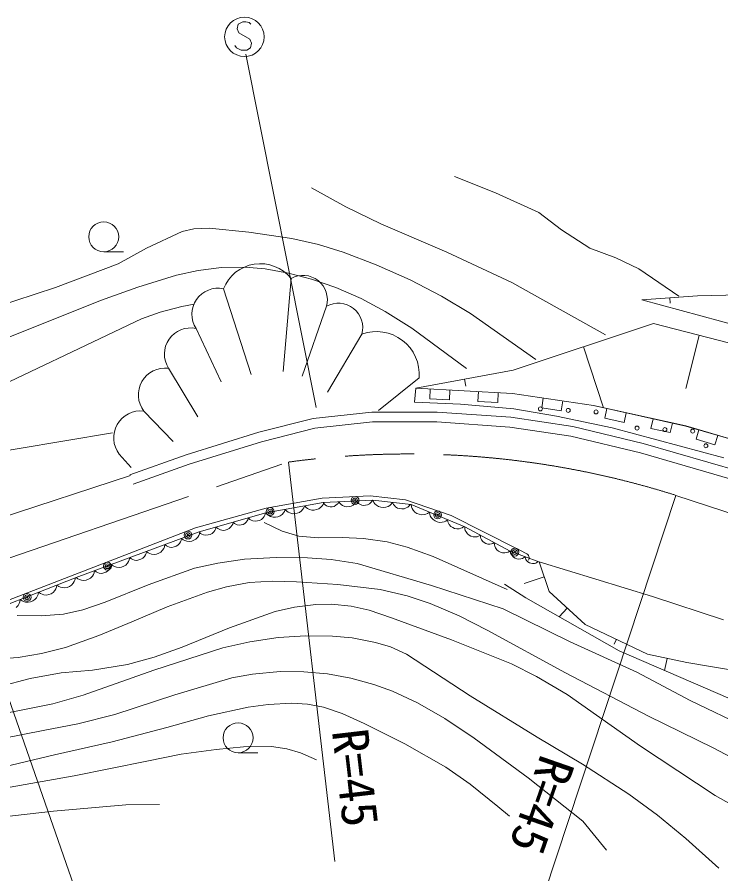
# Model space of a CAD drawing. Units: millimetres, scale not verified. Extents: x 40000 to 680000, y 20000 to 380000.
# Drawn here: x 503660 to 539355, y 273388 to 316864 of the extents above; entities that cross this region are included whole.
import ezdxf
from ezdxf.enums import TextEntityAlignment as Align

# ---------------------------------------------------------------- set-up
doc = ezdxf.new("R2010")
doc.units = ezdxf.units.MM
doc.header["$LTSCALE"] = 1000
doc.linetypes.add('CHAIN', pattern=[18.5, 12, -1.5, 3.5, -1.5])
for name, color, linetype, lineweight in [('M-BGD', 7, 'Continuous', 13), ('M-BGD-EXST', 7, 'Continuous', 13), ('M-BMK', 2, 'CHAIN', 13), ('M-STR-HTXT', 7, 'Continuous', 13)]:
    doc.layers.add(name, color=color, linetype=linetype, lineweight=lineweight)
doc.styles.add('ＭＳ ゴシック', font='')
doc.styles.get('ＭＳ ゴシック').set_extended_font_data('MS Gothic')

msp = doc.modelspace()

# ---------------------------------------------------------------- linework, layer by layer
at = {"layer": 'M-BGD'}
for p, q in [((508050, 304956), (509049, 304956)), ((517555, 303602), (517149, 298882)), ((514126, 303080), (515536, 298722)), ((535354, 302512), (538169, 302716)), ((536761, 302614), (536781, 302343)), ((538169, 302716), (541122, 302783)), ((519350, 302189), (518117, 298639)), ((544486, 300034), (535354, 302512)), ((528828, 298944), (535937, 301309)), ((535937, 301309), (545241, 298934)), ((512733, 301063), (514003, 298359)), ((521144, 300776), (519408, 297832)), ((538263, 300716), (537574, 298016)), ((532382, 300127), (533410, 297037)), ((511340, 299047), (512832, 296585)), ((523890, 298034), (528828, 298944)), ((524048, 298555), (521989, 296902)), ((526359, 298489), (526425, 298132)), ((523814, 297333), (523890, 298034)), ((523886, 298036), (528787, 297769)), ((524612, 297996), (524585, 297497)), ((525583, 297443), (525611, 297942)), ((527063, 297863), (527035, 297364)), ((524585, 297497), (525583, 297443)), ((528034, 297310), (528061, 297809)), ((528786, 297769), (532896, 297152)), ((532900, 297150), (528791, 297767)), ((530347, 297535), (530272, 297040)), ((531261, 296892), (531335, 297386)), ((526149, 297228), (523814, 297333)), ((528861, 296986), (526149, 297228)), ((527035, 297364), (528034, 297310)), ((531024, 296607), (528861, 296986)), ((530272, 297040), (531261, 296892)), ((532895, 297152), (537576, 296116)), ((537581, 296114), (532900, 297150)), ((533577, 297001), (533469, 296513)), ((510089, 296869), (511581, 295335)), ((521651, 296826), (518678, 296493)), ((524968, 296824), (521651, 296826)), ((528701, 296557), (524968, 296824)), ((531849, 296091), (528701, 296557)), ((533840, 296022), (531024, 296607)), ((533469, 296513), (534445, 296297)), ((534445, 296297), (534553, 296785)), ((518678, 296493), (515916, 295796)), ((521679, 296326), (518767, 296000)), ((524950, 296324), (521679, 296326)), ((528646, 296060), (524950, 296324)), ((535414, 295231), (531849, 296091)), ((535917, 296483), (535809, 295995)), ((536786, 295779), (536894, 296267)), ((537575, 296116), (542145, 294773)), ((542151, 294770), (537581, 296114)), ((515916, 295796), (512229, 294646)), ((518767, 296000), (516052, 295315)), ((531753, 295600), (528646, 296060)), ((539505, 294508), (533840, 296022)), ((535809, 295995), (536786, 295779)), ((538238, 295921), (538097, 295442)), ((539056, 295160), (539197, 295639)), ((516052, 295315), (512388, 294172)), ((535286, 294747), (531753, 295600)), ((540551, 293744), (535414, 295231)), ((538097, 295442), (539056, 295160)), ((508837, 294691), (509442, 294005)), ((512229, 294646), (509374, 293631)), ((540403, 293267), (535286, 294747)), ((512388, 294172), (509541, 293160)), ((500691, 290752), (509405, 293601)), ((516278, 291703), (519182, 292239)), ((519133, 292457), (516297, 291940)), ((521569, 292576), (519133, 292457)), ((519182, 292239), (521709, 292345)), ((519182, 292239), (519233, 292161)), ((519187, 292138), (519228, 292248)), ((519233, 292161), (519283, 292115)), ((519890, 292141), (519936, 292191)), ((519936, 292191), (519981, 292273)), ((519981, 292273), (520039, 292185)), ((520039, 292185), (520095, 292133)), ((520708, 292105), (520778, 292162)), ((520778, 292162), (520830, 292218)), ((520830, 292218), (520880, 292310)), ((520880, 292310), (520931, 292233)), ((520931, 292233), (520981, 292187)), ((520981, 292187), (521047, 292141)), ((521433, 292110), (521527, 292162)), ((521527, 292162), (521588, 292212)), ((523365, 292375), (521569, 292576)), ((521588, 292212), (521634, 292262)), ((521634, 292262), (521679, 292344)), ((521709, 292345), (523645, 292129)), ((521709, 292345), (521757, 292239)), ((521757, 292239), (521810, 292173)), ((521810, 292173), (521883, 292104)), ((522632, 292142), (522702, 292234)), ((522702, 292234), (522746, 292139)), ((525681, 291575), (523365, 292375)), ((516297, 291940), (512703, 290943)), ((517172, 291705), (517221, 291775)), ((517221, 291775), (517261, 291885)), ((517261, 291885), (517338, 291797)), ((517338, 291797), (517408, 291749)), ((517408, 291749), (517498, 291705)), ((517866, 291691), (517981, 291733)), ((517981, 291733), (518088, 291813)), ((518088, 291813), (518156, 291887)), ((518156, 291887), (518204, 291957)), ((518204, 291957), (518244, 292066)), ((518244, 292066), (518322, 291979)), ((518322, 291979), (518391, 291931)), ((518391, 291931), (518481, 291886)), ((518481, 291886), (518610, 291849)), ((518610, 291849), (518731, 291851)), ((518731, 291851), (518849, 291873)), ((518849, 291873), (518964, 291914)), ((518964, 291914), (519071, 291995)), ((519071, 291995), (519139, 292068)), ((519139, 292068), (519187, 292138)), ((519283, 292115), (519349, 292070)), ((519349, 292070), (519447, 292026)), ((519447, 292026), (519544, 292014)), ((519544, 292014), (519639, 292018)), ((519639, 292018), (519735, 292038)), ((519735, 292038), (519829, 292090)), ((519829, 292090), (519890, 292141)), ((520095, 292133), (520169, 292082)), ((520169, 292082), (520279, 292033)), ((520279, 292033), (520388, 292020)), ((520388, 292020), (520496, 292024)), ((520496, 292024), (520603, 292047)), ((520603, 292047), (520708, 292105)), ((521047, 292141), (521145, 292097)), ((521145, 292097), (521242, 292085)), ((521242, 292085), (521337, 292090)), ((521337, 292090), (521433, 292110)), ((521883, 292104), (521996, 292032)), ((521996, 292032), (522113, 291998)), ((522113, 291998), (522232, 291985)), ((522232, 291985), (522353, 291992)), ((522353, 291992), (522479, 292038)), ((522479, 292038), (522566, 292089)), ((522566, 292089), (522632, 292142)), ((522746, 292139), (522794, 292079)), ((522794, 292079), (522859, 292018)), ((522859, 292018), (522961, 291952)), ((522961, 291952), (523066, 291922)), ((523066, 291922), (523173, 291910)), ((523173, 291910), (523283, 291916)), ((523283, 291916), (523396, 291958)), ((523396, 291958), (523473, 292003)), ((523473, 292003), (523533, 292051)), ((523533, 292051), (523597, 292134)), ((523644, 292129), (526364, 290998)), ((523644, 292129), (523661, 292014)), ((523661, 292014), (523694, 291935)), ((523694, 291935), (523745, 291849)), ((523745, 291849), (523832, 291748)), ((523832, 291748), (523935, 291683)), ((524474, 291676), (524568, 291745)), ((524568, 291745), (524585, 291630)), ((512890, 290737), (516278, 291703)), ((515285, 291237), (515333, 291300)), ((515333, 291300), (515366, 291360)), ((515366, 291360), (515390, 291450)), ((515390, 291450), (515467, 291378)), ((515467, 291378), (515533, 291341)), ((515533, 291341), (515617, 291309)), ((515617, 291309), (515736, 291286)), ((515736, 291286), (515845, 291299)), ((515845, 291299), (515949, 291328)), ((515949, 291328), (516048, 291375)), ((516048, 291375), (516137, 291457)), ((516137, 291457), (516191, 291528)), ((516191, 291528), (516228, 291595)), ((516228, 291595), (516255, 291697)), ((516278, 291703), (516355, 291616)), ((516355, 291616), (516425, 291567)), ((516425, 291567), (516515, 291523)), ((516515, 291523), (516644, 291486)), ((516644, 291486), (516765, 291488)), ((516765, 291488), (516883, 291510)), ((516883, 291510), (516998, 291551)), ((516998, 291551), (517105, 291632)), ((517105, 291632), (517172, 291705)), ((517498, 291705), (517627, 291667)), ((517627, 291667), (517748, 291669)), ((517748, 291669), (517866, 291691)), ((523935, 291683), (524046, 291637)), ((524046, 291637), (524165, 291610)), ((524165, 291610), (524298, 291619)), ((524298, 291619), (524395, 291644)), ((524395, 291644), (524474, 291676)), ((524585, 291630), (524617, 291552)), ((524617, 291552), (524668, 291465)), ((524668, 291465), (524755, 291364)), ((524755, 291364), (524859, 291299)), ((524859, 291299), (524969, 291253)), ((525318, 291260), (525397, 291292)), ((525397, 291292), (525491, 291362)), ((525491, 291362), (525506, 291258)), ((528994, 289896), (525681, 291575)), ((512703, 290943), (501680, 286676)), ((513691, 290816), (513728, 290882)), ((513728, 290882), (513756, 290984)), ((513756, 290984), (513832, 290912)), ((513832, 290912), (513899, 290875)), ((513899, 290875), (513983, 290843)), ((514210, 290833), (514314, 290862)), ((514314, 290862), (514413, 290909)), ((514413, 290909), (514502, 290991)), ((514502, 290991), (514557, 291062)), ((514557, 291062), (514594, 291129)), ((514594, 291129), (514621, 291230)), ((514621, 291230), (514689, 291167)), ((514689, 291167), (514748, 291134)), ((514748, 291134), (514823, 291105)), ((514823, 291105), (514928, 291085)), ((514928, 291085), (515025, 291096)), ((515025, 291096), (515117, 291122)), ((515117, 291122), (515205, 291164)), ((515205, 291164), (515285, 291237)), ((524969, 291253), (525088, 291226)), ((525088, 291226), (525222, 291235)), ((525222, 291235), (525318, 291260)), ((525506, 291258), (525535, 291187)), ((525535, 291187), (525581, 291110)), ((525581, 291110), (525660, 291018)), ((525660, 291018), (525753, 290960)), ((525753, 290960), (525852, 290919)), ((525852, 290919), (525959, 290894)), ((525959, 290894), (526079, 290902)), ((526079, 290902), (526167, 290925)), ((526167, 290925), (526237, 290954)), ((526237, 290954), (526321, 291016)), ((526364, 290998), (528676, 289760)), ((526364, 290998), (526369, 290893)), ((526369, 290893), (526391, 290820)), ((506652, 288428), (512891, 290737)), ((512731, 290380), (512823, 290477)), ((512823, 290477), (512877, 290562)), ((512877, 290562), (512912, 290639)), ((512890, 290737), (512967, 290665)), ((512912, 290639), (512934, 290753)), ((512967, 290665), (513034, 290628)), ((513034, 290628), (513118, 290596)), ((513118, 290596), (513236, 290574)), ((513236, 290574), (513345, 290586)), ((513345, 290586), (513449, 290615)), ((513449, 290615), (513548, 290662)), ((513548, 290662), (513637, 290744)), ((513637, 290744), (513691, 290816)), ((513983, 290843), (514102, 290820)), ((514102, 290820), (514210, 290833)), ((526391, 290820), (526429, 290739)), ((526429, 290739), (526499, 290640)), ((526499, 290640), (526586, 290573)), ((526586, 290573), (526681, 290522)), ((526681, 290522), (526785, 290487)), ((526785, 290487), (526905, 290484)), ((526905, 290484), (526994, 290498)), ((526994, 290498), (527067, 290520)), ((527067, 290520), (527157, 290573)), ((527157, 290573), (527162, 290480)), ((527162, 290480), (527181, 290415)), ((511131, 289979), (511153, 290094)), ((511153, 290094), (511235, 290028)), ((511235, 290028), (511304, 289996)), ((511304, 289996), (511390, 289971)), ((511618, 289978), (511719, 290016)), ((511719, 290016), (511814, 290070)), ((511814, 290070), (511896, 290158)), ((511896, 290158), (511945, 290234)), ((511945, 290234), (511977, 290303)), ((511977, 290303), (511996, 290406)), ((511996, 290406), (512087, 290333)), ((512087, 290333), (512164, 290298)), ((512164, 290298), (512260, 290269)), ((512260, 290269), (512394, 290255)), ((512394, 290255), (512513, 290278)), ((512513, 290278), (512626, 290319)), ((512626, 290319), (512731, 290380)), ((527181, 290415), (527215, 290343)), ((527215, 290343), (527277, 290255)), ((527277, 290255), (527354, 290196)), ((527354, 290196), (527439, 290150)), ((527439, 290150), (527531, 290119)), ((527531, 290119), (527638, 290116)), ((527638, 290116), (527717, 290128)), ((527717, 290128), (527782, 290148)), ((527782, 290148), (527862, 290196)), ((527862, 290196), (527867, 290091)), ((527867, 290091), (527890, 290018)), ((527890, 290018), (527927, 289936)), ((510115, 289499), (510164, 289574)), ((510164, 289574), (510196, 289644)), ((510196, 289644), (510215, 289747)), ((510215, 289747), (510306, 289674)), ((510306, 289674), (510383, 289638)), ((510383, 289638), (510479, 289610)), ((510479, 289610), (510612, 289595)), ((510612, 289595), (510732, 289618)), ((510732, 289618), (510844, 289660)), ((510844, 289660), (510950, 289720)), ((510950, 289720), (511041, 289818)), ((511041, 289818), (511096, 289902)), ((511096, 289902), (511131, 289979)), ((511390, 289971), (511510, 289957)), ((511510, 289957), (511618, 289978)), ((527927, 289936), (527997, 289838)), ((527997, 289838), (528084, 289771)), ((528084, 289771), (528179, 289720)), ((528179, 289720), (528283, 289685)), ((528283, 289685), (528403, 289681)), ((528403, 289681), (528492, 289695)), ((528492, 289695), (528565, 289717)), ((528565, 289717), (528655, 289771)), ((528675, 289760), (530127, 289222)), ((528675, 289760), (528693, 289669)), ((528693, 289669), (528721, 289607)), ((528721, 289607), (528764, 289540)), ((529445, 289668), (528999, 289894)), ((529445, 289668), (529517, 289632)), ((529517, 289632), (529557, 289600)), ((529557, 289600), (529597, 289546)), ((509168, 289061), (509260, 289159)), ((509260, 289159), (509314, 289243)), ((509314, 289243), (509350, 289320)), ((509350, 289320), (509371, 289434)), ((509371, 289434), (509453, 289369)), ((509453, 289369), (509523, 289337)), ((509523, 289337), (509609, 289311)), ((509609, 289311), (509729, 289298)), ((509729, 289298), (509836, 289319)), ((509836, 289319), (509938, 289356)), ((509938, 289356), (510033, 289411)), ((510033, 289411), (510115, 289499)), ((528764, 289540), (528837, 289461)), ((528837, 289461), (528922, 289413)), ((528922, 289413), (529012, 289379)), ((529012, 289379), (529107, 289361)), ((529107, 289361), (529214, 289373)), ((529214, 289373), (529291, 289395)), ((529291, 289395), (529352, 289424)), ((529352, 289424), (529425, 289482)), ((529425, 289482), (529440, 289402)), ((529440, 289402), (529465, 289348)), ((529465, 289348), (529503, 289289)), ((529503, 289289), (529567, 289220)), ((529567, 289220), (529641, 289178)), ((529597, 289546), (529619, 289501)), ((529614, 289336), (529600, 289309)), ((529627, 289385), (529614, 289336)), ((529619, 289501), (529628, 289452)), ((529628, 289452), (529627, 289385)), ((529641, 289178), (529720, 289149)), ((529720, 289149), (529803, 289133)), ((529803, 289133), (529897, 289143)), ((529897, 289143), (529964, 289163)), ((529964, 289163), (530018, 289188)), ((530018, 289188), (530081, 289239)), ((530132, 289219), (535894, 287468)), ((530132, 289219), (530643, 287713)), ((507568, 288661), (507590, 288775)), ((507590, 288775), (507672, 288709)), ((507672, 288709), (507741, 288678)), ((508055, 288659), (508156, 288697)), ((508156, 288697), (508251, 288751)), ((508251, 288751), (508334, 288839)), ((508334, 288839), (508382, 288915)), ((508382, 288915), (508414, 288984)), ((508414, 288984), (508434, 289087)), ((508434, 289087), (508525, 289014)), ((508525, 289014), (508602, 288979)), ((508602, 288979), (508698, 288951)), ((508698, 288951), (508831, 288936)), ((508831, 288936), (508950, 288959)), ((508950, 288959), (509063, 289000)), ((509063, 289000), (509168, 289061)), ((501866, 286549), (506653, 288428)), ((506559, 288220), (506593, 288297)), ((506593, 288297), (506612, 288412)), ((506652, 288428), (506743, 288355)), ((506743, 288355), (506820, 288320)), ((506820, 288320), (506916, 288291)), ((506916, 288291), (507050, 288277)), ((507050, 288277), (507169, 288299)), ((507169, 288299), (507281, 288341)), ((507281, 288341), (507387, 288401)), ((507387, 288401), (507479, 288499)), ((507479, 288499), (507533, 288583)), ((507533, 288583), (507568, 288661)), ((507741, 288678), (507827, 288652)), ((507827, 288652), (507947, 288639)), ((507947, 288639), (508055, 288659)), ((530388, 288466), (529370, 288121)), ((505576, 287769), (505628, 287854)), ((505628, 287854), (505662, 287932)), ((505662, 287932), (505681, 288047)), ((505681, 288047), (505774, 287976)), ((505774, 287976), (505852, 287942)), ((505852, 287942), (505948, 287915)), ((505948, 287915), (506081, 287903)), ((506081, 287903), (506200, 287928)), ((506200, 287928), (506312, 287972)), ((506312, 287972), (506416, 288035)), ((506416, 288035), (506506, 288134)), ((506506, 288134), (506559, 288220)), ((529460, 287391), (528385, 288091)), ((504555, 287304), (504645, 287404)), ((504645, 287404), (504698, 287489)), ((504698, 287489), (504732, 287566)), ((504732, 287566), (504751, 287681)), ((504751, 287681), (504843, 287610)), ((504843, 287610), (504921, 287576)), ((504921, 287576), (505017, 287550)), ((505017, 287550), (505151, 287538)), ((505151, 287538), (505270, 287563)), ((505270, 287563), (505382, 287607)), ((505382, 287607), (505486, 287669)), ((505486, 287669), (505576, 287769)), ((534191, 284700), (529460, 287391)), ((530643, 287713), (532471, 286045)), ((535894, 287468), (539491, 286283)), ((503605, 286901), (503704, 287010)), ((503704, 287010), (503762, 287104)), ((503762, 287104), (503799, 287190)), ((503799, 287190), (503820, 287316)), ((503820, 287316), (503913, 287245)), ((503913, 287245), (503990, 287211)), ((503990, 287211), (504087, 287184)), ((504087, 287184), (504220, 287172)), ((504220, 287172), (504339, 287198)), ((504339, 287198), (504451, 287241)), ((504451, 287241), (504555, 287304)), ((531557, 286879), (531148, 286431)), ((532471, 286045), (535642, 284538)), ((534056, 285291), (533941, 285048)), ((540695, 281900), (534191, 284700)), ((535642, 284538), (537632, 284106)), ((536637, 284322), (536503, 283704)), ((537632, 284106), (541556, 283459)), ((514866, 279533), (515865, 279533))]:
    msp.add_line(p, q, dxfattribs=at)
for points in [[(525838, 308769), (527924, 307951), (530117, 306957), (531268, 306071), (532707, 305144), (534030, 304657), (535202, 304090), (537230, 302701)], [(518587, 308203), (520334, 307231), (522100, 306371), (525453, 304934), (528747, 303395), (533500, 300735)], [(487921, 299104), (488852, 298741), (489822, 298474), (490562, 298378), (491353, 298394), (492337, 298559), (493313, 298835), (502492, 302121), (505602, 303152), (508784, 304341), (510225, 305135), (512029, 305987), (512615, 306114), (513404, 306152), (515409, 305958), (517588, 305631), (518946, 305330), (520196, 304941), (521877, 304295), (523589, 303525), (525190, 302699), (526663, 301827), (529977, 299494)], [(475643, 292689), (476831, 292466), (478218, 292326), (479077, 292354), (480268, 292512), (483218, 293087), (486328, 293805), (488093, 294367), (490153, 295138), (498837, 298866), (507892, 302479), (509776, 303164), (511744, 303772), (512836, 304011), (514029, 304152), (515233, 304170), (516246, 304089), (517428, 303879), (518589, 303571), (519823, 303143), (521107, 302587), (522331, 301932), (523684, 301074), (526455, 299030)], [(487825, 291055), (490242, 292004), (492540, 293015), (501146, 297351), (509975, 301553), (510911, 301894), (512018, 302177), (512640, 302301)], [(465710, 291140), (466214, 290047), (466808, 289060), (467320, 288442), (468063, 287761), (468712, 287305), (469599, 286833), (470538, 286482), (471331, 286288), (472918, 286092), (474378, 286012), (475778, 285994), (477197, 286079), (478579, 286295), (480141, 286653), (482330, 287292), (484602, 288065), (488380, 289541), (492248, 291164), (495309, 292579), (498620, 293995), (499842, 294308), (501224, 294547), (508493, 295777)], [(516197, 291217), (517110, 290785), (517948, 290530), (518936, 290446), (520152, 290462), (521236, 290415), (522422, 290240), (523439, 289974), (524756, 289495), (528508, 287822)], [(503666, 286492), (504871, 286479), (506014, 286573), (506988, 286791), (508132, 287173), (510302, 288060), (512662, 288893), (513833, 289163), (515197, 289356), (516796, 289439), (518383, 289420), (519582, 289335), (520908, 289130), (524677, 288029), (528308, 286842), (531719, 285163), (535100, 283619), (537806, 282191), (540693, 280805)], [(502269, 284267), (503709, 284361), (504895, 284563), (506115, 284881), (507809, 285485), (509469, 286186), (511274, 286940), (513321, 287679), (514283, 287961), (515425, 288179), (516618, 288244), (517822, 288206), (519923, 288069), (522074, 287811), (523440, 287492), (524609, 287110), (526079, 286481), (527509, 285757), (531477, 283582), (535684, 281395), (538958, 279787), (542363, 277996)], [(502766, 282904), (504317, 283300), (505897, 283584), (507490, 283731), (509261, 284017), (510614, 284386), (512033, 284891), (514438, 285867), (516755, 286694), (517730, 286922), (518807, 287057), (519611, 287071), (520609, 286973), (521515, 286765), (522652, 286380), (525690, 285272), (528741, 284046), (530010, 283402), (531558, 282483), (535283, 279867), (539063, 277366), (540804, 276379)], [(500101, 280881), (501850, 281314), (503702, 281662), (505462, 282024), (507017, 282451), (510600, 283727), (514100, 284852), (515465, 285166), (516900, 285381), (518298, 285467), (519651, 285445), (520660, 285358), (521844, 285137), (522602, 284901), (523408, 284536), (526635, 282422), (530039, 280323), (532331, 278954), (534682, 277430), (536134, 276366), (537571, 275177), (539246, 273673)], [(502999, 280277), (504975, 280660), (506740, 281005), (508610, 281480), (511651, 282479), (514554, 283329), (515601, 283528), (516996, 283656), (518200, 283645), (519402, 283531), (520584, 283318), (521745, 283006), (522699, 282663), (523966, 282068), (525354, 281268), (526843, 280278), (529573, 278258), (532358, 276066), (533556, 274590)], [(502637, 278729), (505553, 279422), (508472, 280087), (511247, 280823), (513365, 281400), (515386, 281843), (516389, 281991), (517594, 282055), (518387, 282001), (519206, 281840), (520149, 281523), (521255, 281027), (523326, 279979), (525407, 278800), (526642, 277934), (528046, 276803), (528626, 276314)], [(503013, 277739), (506558, 278358), (510240, 279107), (511981, 279455), (513760, 279701), (515142, 279839), (516557, 279852), (517342, 279739), (518040, 279525), (518847, 279170)], [(502074, 276180), (505504, 276574), (509174, 276889), (510888, 276916)]]:
    msp.add_lwpolyline(points, dxfattribs=at)
for centre, major_axis in [((508050, 305716), (0, 760)), ((530201, 296985), (0.1, 100)), ((531612, 296908), (0.1, 100)), ((533024, 296831), (0.1, 100)), ((535103, 296010), (0.1, 100)), ((536515, 295933), (0.1, 100)), ((537927, 295857), (0.1, 100)), ((538594, 295112), (0.1, 100)), ((520799, 292338), (0, 200)), ((520799, 292338), (0, 120)), ((520799, 292338), (0, 40)), ((516495, 291772), (0, 200)), ((516495, 291772), (0, 120)), ((516495, 291772), (0, 40)), ((524990, 291602), (0, 200)), ((524990, 291602), (0, 120)), ((524990, 291602), (0, 40)), ((512325, 290582), (0, 200)), ((512325, 290582), (0, 120)), ((512325, 290582), (0, 40)), ((528904, 289718), (0, 200)), ((528904, 289718), (0, 120)), ((528904, 289718), (0, 40)), ((508244, 289002), (0, 200)), ((508244, 289002), (0, 120)), ((508244, 289002), (0, 40)), ((504163, 287422), (0, 200)), ((504163, 287422), (0, 120)), ((504163, 287422), (0, 40)), ((514866, 280293), (0, 760))]:
    msp.add_ellipse(centre, major_axis=major_axis, ratio=0.999837, dxfattribs=at)
for centre, major_axis, start_param, end_param in [((515992, 302348), (-750, 1859), 5.004935, 7.096471), ((518158, 302522), (-463, 1147), 4.056468, 6.408478), ((513850, 301781), (-497, 1231), 5.689746, 8.041757), ((519953, 301109), (-463, 1147), 4.056468, 6.408478), ((512457, 299765), (-497, 1231), 5.689746, 8.041757), ((521885, 298736), (-813, 2013), 4.245476, 6.247738), ((511168, 297697), (509, -1262), 2.630998, 4.983009), ((509917, 295519), (509, -1262), 2.630998, 4.983009)]:
    msp.add_ellipse(centre, major_axis=major_axis, ratio=0.999837, start_param=start_param, end_param=end_param, dxfattribs=at)
at = {"layer": 'M-BGD-EXST'}
for p, q in [((515105, 316624), (514865, 316504)), ((515265, 316624), (515105, 316624)), ((515425, 316584), (515265, 316624)), ((515505, 316504), (515425, 316584)), ((514865, 316504), (514825, 316264)), ((514825, 316264), (514905, 316064)), ((514905, 316064), (515465, 315744)), ((515465, 315744), (515544, 315544)), ((514785, 315305), (514705, 315425)), ((515024, 315184), (514785, 315305)), ((515504, 315304), (515304, 315184)), ((515544, 315544), (515504, 315304)), ((515304, 315184), (515024, 315184)), ((518827, 297063), (515252, 314985))]:
    msp.add_line(p, q, dxfattribs=at)
msp.add_ellipse((515185, 315864), major_axis=(1, 1000), ratio=0.999837, dxfattribs=at)
at = {"layer": 'M-BMK'}
for p, q in [((501010, 288638), (517416, 294285)), ((537077, 292597), (566351, 282950))]:
    msp.add_line(p, q, dxfattribs=at)
msp.add_ellipse((523498, 249704), major_axis=(-16844, 41722), ratio=0.999837, start_param=5.592805, end_param=6.035027, dxfattribs=at)
at = {"layer": 'M-STR-HTXT'}
for p, q in [((517416, 294285), (519778, 274018)), ((537077, 292597), (530384, 272339)), ((501010, 288638), (508521, 267104))]:
    msp.add_line(p, q, dxfattribs=at)

# ---------------------------------------------------------------- texts
at = {"layer": 'M-STR-HTXT', "style": 'ＭＳ ゴシック'}
for rotation, p in [(276.672, (519079, 280578)), (250.774, (529721, 279715))]:
    msp.add_text('R=45', height=1833, rotation=rotation, dxfattribs=at).set_placement(p, align=Align.BOTTOM_LEFT)

doc.saveas('drawing.dxf')
